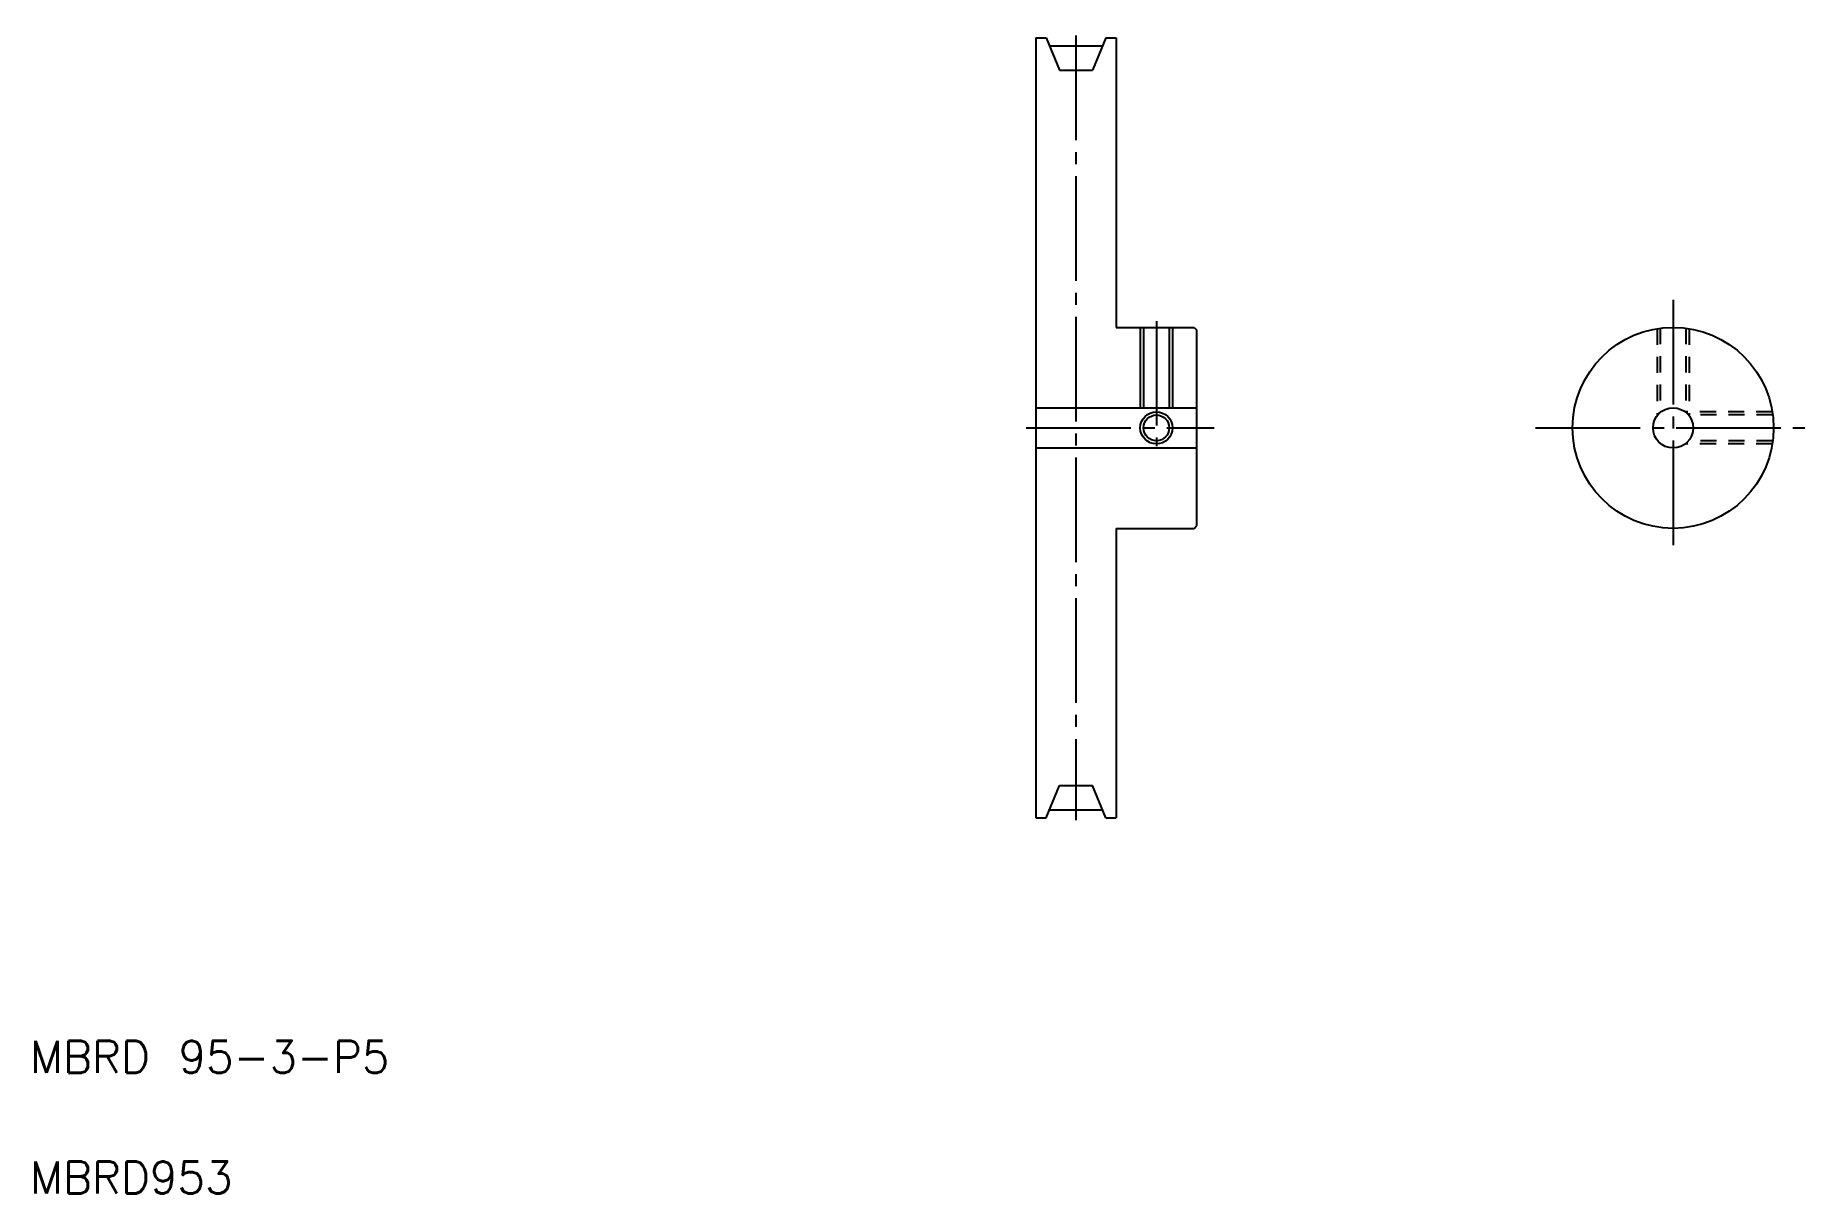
# Model space of a CAD drawing. Extents: x 11 to 231, y 10 to 154.
import ezdxf

# ---------------------------------------------------------------- set-up
doc = ezdxf.new("R2010")
doc.units = 0
doc.linetypes.add('CENTER', pattern=[17.5, 13, -1.5, 1.5, -1.5])
doc.linetypes.add('DASHED', pattern=[3.5, 2, -1.5])
doc.layers.get('0').update_dxf_attribs({"linetype": 'CONTINUOUS'})
doc.layers.add('CENTER', color=1, linetype='CENTER')
doc.styles.get("Standard").update_dxf_attribs({"font": 'txt.shx', "bigfont": '@extfont2.shx'})

msp = doc.modelspace()

# ---------------------------------------------------------------- linework, layer by layer
at = {"color": 7, "linetype": 'CONTINUOUS'}
for p, q in [((135.12, 153.73), (135.12, 56.73)), ((135.12, 153.73), (136.41, 153.73)), ((136.41, 153.73), (138.07, 149.73)), ((143.84, 153.73), (142.18, 149.73)), ((143.84, 153.73), (145.12, 153.73)), ((145.12, 153.73), (145.12, 117.73)), ((138.07, 149.73), (142.18, 149.73)), ((145.12, 117.73), (154.82, 117.73)), ((148.52, 117.73), (148.52, 107.73)), ((151.72, 117.73), (151.72, 107.73)), ((154.82, 117.73), (155.12, 117.43)), ((155.12, 117.43), (155.12, 93.03)), ((135.12, 107.73), (155.12, 107.73)), ((135.12, 102.73), (155.12, 102.73)), ((154.82, 92.73), (155.12, 93.03)), ((145.12, 92.73), (154.82, 92.73)), ((145.12, 92.73), (145.12, 56.73)), ((136.41, 56.73), (138.07, 60.73)), ((138.07, 60.73), (142.18, 60.73)), ((143.84, 56.73), (142.18, 60.73)), ((135.12, 56.73), (136.41, 56.73)), ((143.84, 56.73), (145.12, 56.73))]:
    msp.add_line(p, q, dxfattribs=at)
at = {"color": 3, "linetype": 'CONTINUOUS'}
for p, q in [((148.12, 117.73), (148.12, 107.73)), ((152.12, 117.73), (152.12, 107.73))]:
    msp.add_line(p, q, dxfattribs=at)
at = {"color": 3, "linetype": 'DASHED'}
for p, q in [((212.4, 117.57), (212.4, 106.73)), ((212.8, 117.63), (212.8, 107.15)), ((216, 117.63), (216, 107.15)), ((216.4, 117.57), (216.4, 106.73)), ((226.74, 107.23), (215.9, 107.23)), ((226.79, 106.83), (216.32, 106.83)), ((226.74, 103.23), (215.9, 103.23)), ((226.79, 103.63), (216.32, 103.63))]:
    msp.add_line(p, q, dxfattribs=at)
at = {"color": 7, "linetype": 'CONTINUOUS'}
for centre, radius in [((214.4, 105.23), 12.5), ((150.12, 105.23), 1.6), ((214.4, 105.23), 2.5)]:
    msp.add_circle(centre, radius, dxfattribs=at)
at = {"color": 3, "linetype": 'CONTINUOUS'}
msp.add_circle((150.12, 105.23), 2, dxfattribs=at)
at = {"layer": 'CENTER', "color": 1, "linetype": 'CENTER'}
for p, q in [((136.82, 152.73), (143.42, 152.73)), ((140.12, 154.03), (140.12, 56.43)), ((214.4, 121.14), (214.4, 89.32)), ((150.12, 118.51), (150.12, 102.96)), ((133.94, 105.23), (157.3, 105.23)), ((197.3, 105.23), (231.49, 105.23)), ((136.82, 57.73), (143.42, 57.73))]:
    msp.add_line(p, q, dxfattribs=at)

# ---------------------------------------------------------------- texts
at = {"color": 7, "linetype": 'CONTINUOUS'}
for s, p in [('MBRD 95-3-P5', (10, 25)), ('MBRD953', (10, 10))]:
    msp.add_text(s, height=4, dxfattribs=at).set_placement(p)

doc.saveas('drawing.dxf')
